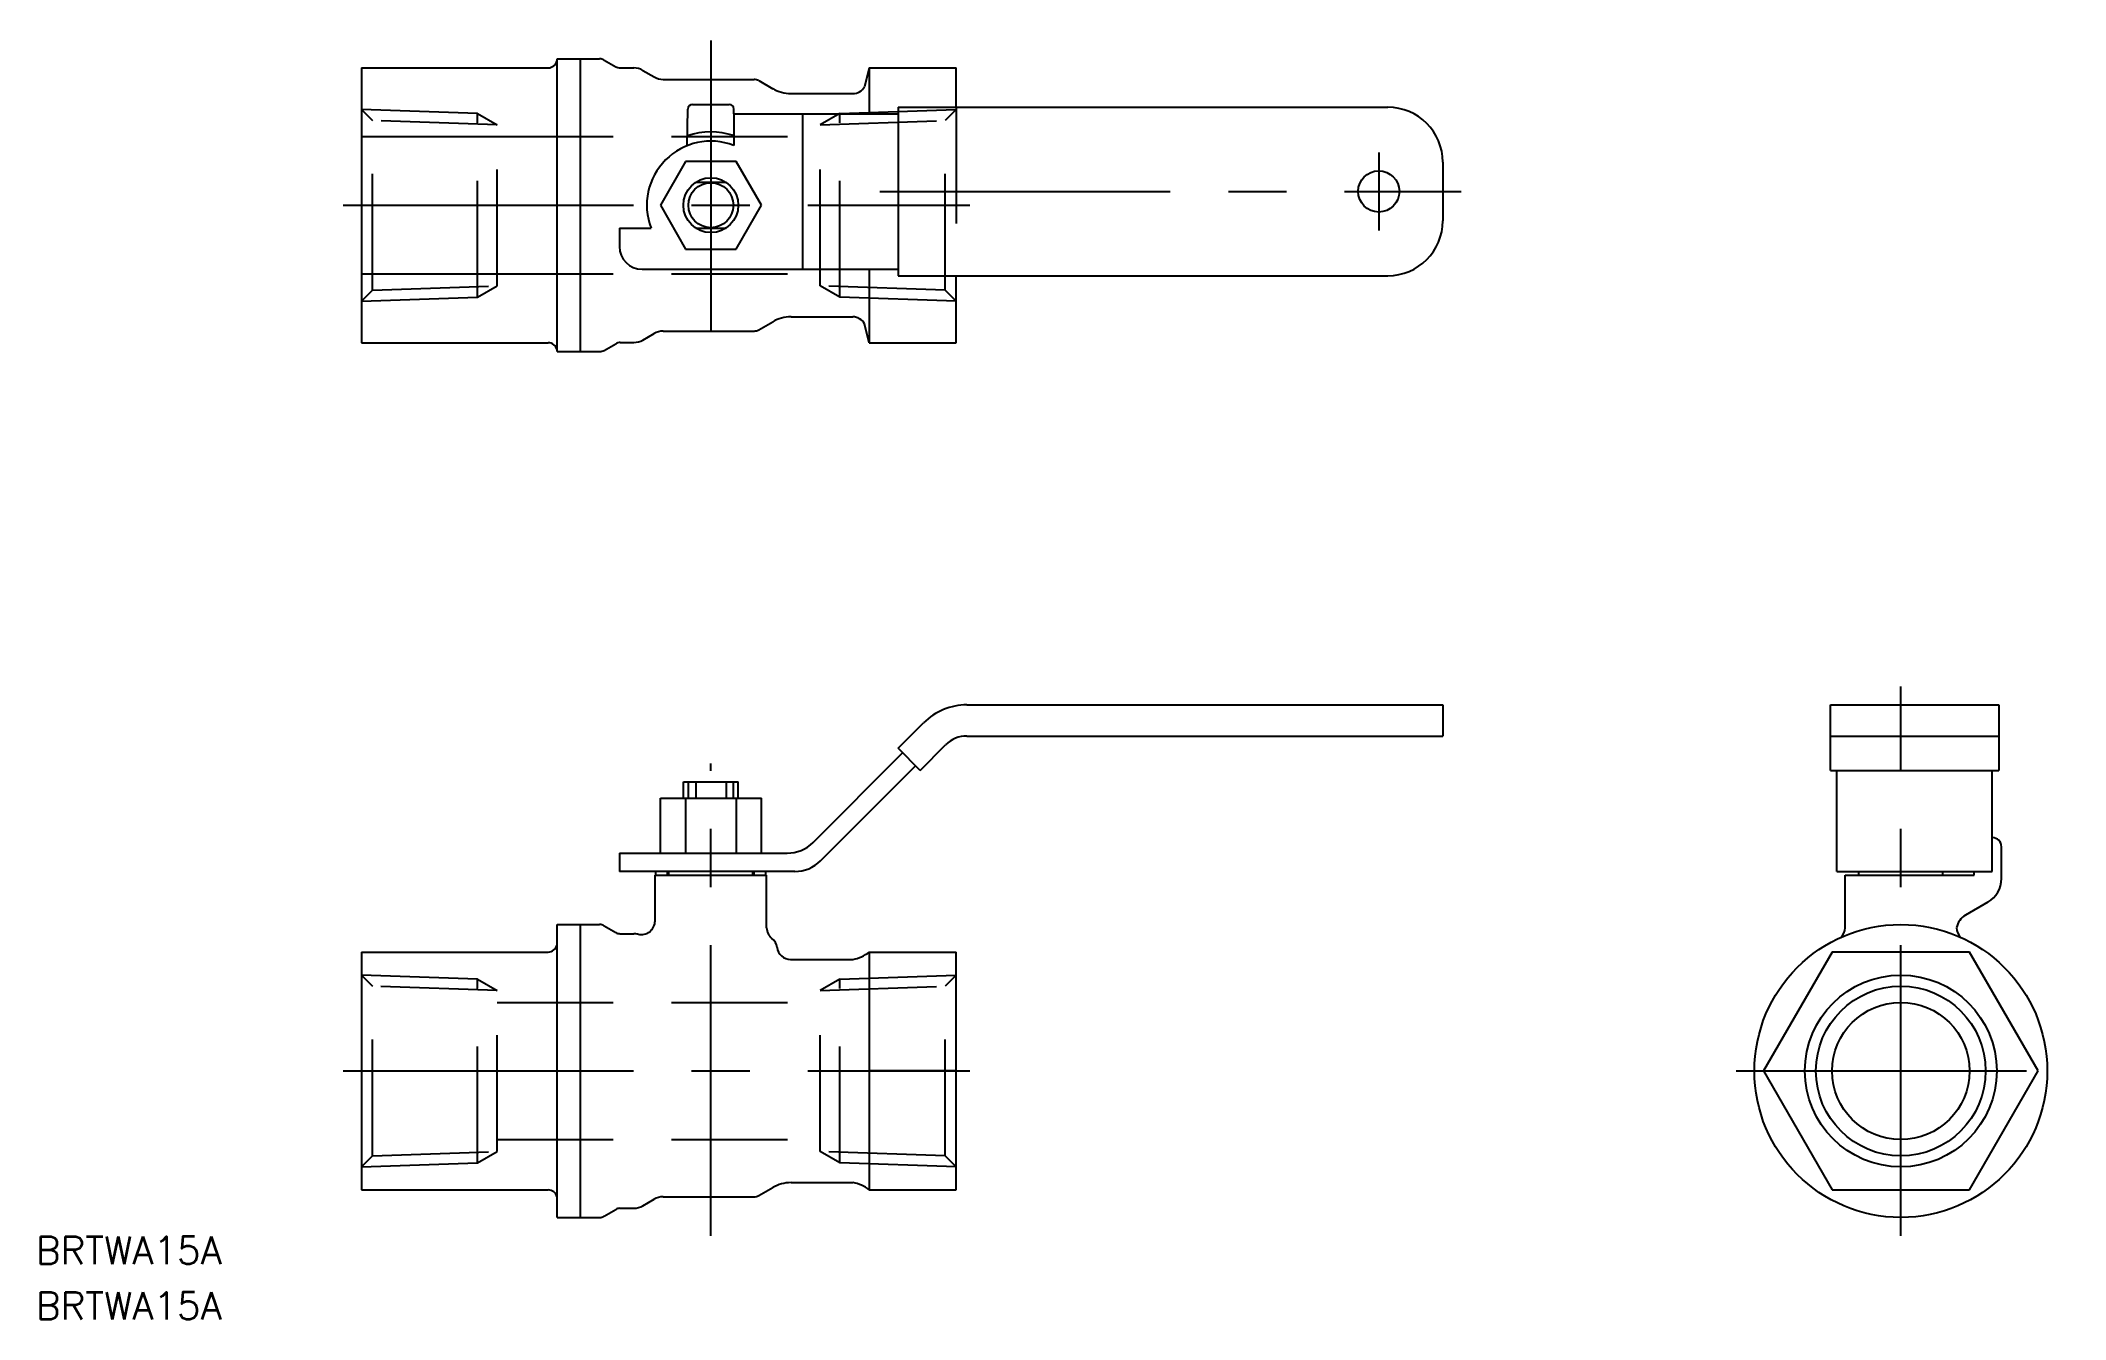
# Model space of a CAD drawing. Extents: x -203 to 18, y -27 to 113.
import ezdxf

# ---------------------------------------------------------------- set-up
doc = ezdxf.new("R2010")
doc.units = 0
doc.linetypes.add('CENTER', pattern=[50.8, 31.75, -6.35, 6.35, -6.35])
doc.linetypes.add('DASHED', pattern=[19.05, 12.7, -6.35])
doc.layers.get('0').update_dxf_attribs({"linetype": 'CONTINUOUS'})
doc.layers.add('CENTER', color=1, linetype='CENTER')
doc.styles.get("Standard").update_dxf_attribs({"font": 'txt.shx', "height": 3, "bigfont": 'bigfont.shx'})

msp = doc.modelspace()

# ---------------------------------------------------------------- linework, layer by layer
at = {"color": 7, "linetype": 'CONTINUOUS'}
for p, q in [((-168.26, 109.61), (-147.83, 109.61)), ((-168.26, 109.61), (-168.26, 79.58)), ((-146.86, 78.6), (-146.86, 110.6)), ((-146.86, 110.6), (-142.23, 110.6)), ((-144.36, 110.6), (-144.36, 78.6)), ((-141.73, 110.46), (-140.46, 109.73)), ((-139.96, 109.6), (-138.49, 109.6)), ((-137.49, 109.33), (-136.26, 108.61)), ((-112.76, 109.61), (-113.25, 107.55)), ((-112.76, 109.61), (-103.26, 109.61)), ((-112.76, 109.61), (-112.76, 104.6)), ((-103.26, 105.3), (-103.26, 109.61)), ((-135.26, 108.35), (-125.33, 108.35)), ((-124.83, 108.21), (-123.3, 107.33)), ((-121.3, 106.8), (-114.55, 106.8)), ((-132.64, 101.1), (-132.57, 105.1)), ((-132.07, 105.6), (-128.05, 105.6)), ((-127.56, 104.6), (-109.59, 104.6)), ((-127.56, 104.6), (-127.56, 101.13)), ((-127.54, 104.6), (-127.55, 105.1)), ((-120.06, 104.6), (-120.06, 87.6)), ((-109.59, 105.3), (-56.06, 105.3)), ((-109.59, 105.3), (-109.59, 86.9)), ((-168.26, 102.1), (-146.86, 102.1)), ((-132.82, 99.38), (-135.58, 94.6)), ((-127.3, 99.38), (-132.82, 99.38)), ((-124.53, 94.6), (-127.3, 99.38)), ((-50.06, 99.3), (-50.06, 92.9)), ((-131.72, 97.1), (-128.4, 97.1)), ((-135.58, 94.6), (-132.82, 89.81)), ((-127.3, 89.81), (-124.53, 94.6)), ((-140.06, 92.1), (-136.6, 92.1)), ((-140.06, 92.1), (-140.06, 90.1)), ((-131.72, 92.1), (-128.4, 92.1)), ((-132.82, 89.81), (-127.3, 89.81)), ((-168.26, 87.09), (-146.86, 87.09)), ((-137.56, 87.6), (-109.59, 87.6)), ((-112.76, 87.6), (-112.76, 79.58)), ((-109.59, 86.9), (-56.06, 86.9)), ((-103.26, 79.58), (-103.26, 86.9)), ((-121.3, 82.4), (-114.55, 82.4)), ((-137.49, 79.86), (-136.26, 80.58)), ((-135.26, 80.85), (-125.33, 80.85)), ((-124.83, 80.98), (-123.3, 81.86)), ((-112.76, 79.58), (-113.25, 81.65)), ((-168.26, 79.58), (-147.84, 79.58)), ((-146.86, 78.6), (-142.23, 78.6)), ((-141.73, 78.73), (-140.46, 79.46)), ((-139.96, 79.6), (-138.49, 79.6)), ((-112.76, 79.58), (-103.26, 79.58)), ((-102.07, 40), (-50.06, 40)), ((-50.06, 40), (-50.06, 36.6)), ((-7.7, 40), (10.7, 40)), ((-7.7, 32.85), (-7.7, 40)), ((10.7, 40), (10.7, 32.85)), ((-109.59, 35.26), (-106.81, 38.04)), ((-107.19, 32.85), (-104.41, 35.63)), ((-102.07, 36.6), (-50.06, 36.6)), ((-7.7, 36.6), (10.7, 36.6)), ((-118.89, 24.97), (-109.1, 34.76)), ((-118.06, 22.97), (-107.68, 33.35)), ((-107.19, 32.85), (-109.59, 35.26)), ((-133.06, 31.6), (-127.06, 31.6)), ((-133.06, 29.8), (-133.06, 31.6)), ((-131.72, 31.6), (-131.72, 29.8)), ((-128.4, 31.6), (-128.4, 29.8)), ((-127.06, 29.8), (-127.06, 31.6)), ((-7.7, 32.85), (10.7, 32.85)), ((-7, 21.8), (-7, 32.85)), ((10, 21.8), (10, 32.85)), ((-135.58, 23.8), (-135.58, 29.8)), ((-135.58, 29.8), (-124.53, 29.8)), ((-132.82, 29.8), (-132.82, 23.8)), ((-127.3, 29.8), (-127.3, 23.8)), ((-124.53, 23.8), (-124.53, 29.8)), ((11, 21.03), (11, 24.5)), ((-140.06, 23.8), (-121.72, 23.8)), ((-140.06, 23.8), (-140.06, 21.8)), ((-120.89, 21.8), (-140.06, 21.8)), ((-136.16, 21.4), (-123.96, 21.4)), ((-136.16, 16.4), (-136.16, 21.4)), ((-136.06, 21.4), (-136.06, 21.8)), ((-136.06, 21.4), (-136.06, 21.8)), ((-134.81, 21.4), (-134.81, 21.8)), ((-134.66, 21.4), (-134.66, 21.8)), ((-125.46, 21.4), (-125.46, 21.8)), ((-125.31, 21.4), (-125.31, 21.8)), ((-124.06, 21.4), (-124.06, 21.8)), ((-123.96, 15.66), (-123.96, 21.4)), ((-7, 21.8), (10, 21.8)), ((-6.1, 21.4), (8, 21.4)), ((-6.1, 15.66), (-6.1, 21.4)), ((-4.6, 21.4), (-4.6, 21.8)), ((4.6, 21.4), (4.6, 21.8)), ((8, 21.4), (8, 21.8)), ((9.5, 18.43), (7.07, 17.03)), ((-146.86, -16), (-146.86, 16)), ((-146.86, 16), (-142.23, 16)), ((-144.36, 16), (-144.36, -16)), ((-141.73, 15.87), (-140.46, 15.13)), ((-139.96, 15), (-138.49, 15)), ((-168.26, 13), (-168.26, -13)), ((-168.26, 13), (-147.83, 13)), ((-121.34, 12.2), (-114.55, 12.2)), ((-112.76, 13), (-112.76, -13)), ((-112.76, 13), (-103.26, 13)), ((-103.26, -13), (-103.26, 13)), ((-7.51, 13), (-15.01, 0)), ((7.51, 13), (-7.51, 13)), ((15.01, 0), (7.51, 13)), ((-168.26, 0), (-146.86, 0)), ((-103.26, 0), (-112.76, 0)), ((-15.01, 0), (-7.51, -13)), ((7.51, -13), (15.01, 0)), ((-168.26, -13), (-147.84, -13)), ((-124.83, -13.62), (-123.3, -12.74)), ((-121.3, -12.2), (-114.55, -12.2)), ((-112.76, -13), (-103.26, -13)), ((-7.51, -13), (7.51, -13)), ((-141.73, -15.87), (-140.46, -15.13)), ((-139.96, -15), (-138.49, -15)), ((-137.49, -14.73), (-136.26, -14.02)), ((-135.26, -13.75), (-125.33, -13.75)), ((-146.86, -16), (-142.23, -16))]:
    msp.add_line(p, q, dxfattribs=at)
at = {"color": 3, "linetype": 'DASHED'}
for p, q in [((-155.56, 104.63), (-168.26, 105.07)), ((-168.26, 105.07), (-167.05, 103.87)), ((-155.56, 84.56), (-155.56, 104.63)), ((-155.56, 104.63), (-153.42, 103.39)), ((-115.96, 104.63), (-118.1, 103.39)), ((-115.96, 104.63), (-103.26, 105.07)), ((-115.96, 84.56), (-115.96, 104.63)), ((-103.26, 105.07), (-104.46, 103.87)), ((-103.26, 105.3), (-103.26, 86.9)), ((-167.05, 85.32), (-167.05, 103.87)), ((-153.42, 103.39), (-167.05, 103.87)), ((-153.42, 85.8), (-153.42, 103.39)), ((-153.42, 102.1), (-118.1, 102.1)), ((-118.1, 103.39), (-104.46, 103.87)), ((-118.1, 85.8), (-118.1, 103.39)), ((-104.46, 85.32), (-104.46, 103.87)), ((-153.42, 87.1), (-118.1, 87.1)), ((-167.05, 85.32), (-168.26, 84.12)), ((-168.26, 84.12), (-155.56, 84.56)), ((-167.05, 85.32), (-153.42, 85.8)), ((-155.56, 84.56), (-153.42, 85.8)), ((-104.46, 85.32), (-118.1, 85.8)), ((-115.96, 84.56), (-118.1, 85.8)), ((-103.26, 84.12), (-115.96, 84.56)), ((-104.46, 85.32), (-103.26, 84.12)), ((-155.56, 10.03), (-168.26, 10.48)), ((-168.26, 10.48), (-167.05, 9.27)), ((-167.05, -9.27), (-167.05, 9.27)), ((-153.42, 8.8), (-167.05, 9.27)), ((-155.56, -10.03), (-155.56, 10.03)), ((-155.56, 10.03), (-153.42, 8.8)), ((-115.96, 10.03), (-118.1, 8.8)), ((-118.1, 8.8), (-104.46, 9.27)), ((-115.96, 10.03), (-103.26, 10.48)), ((-115.96, -10.03), (-115.96, 10.03)), ((-103.26, 10.48), (-104.46, 9.27)), ((-104.46, -9.27), (-104.46, 9.27)), ((-153.42, -8.8), (-153.42, 8.8)), ((-153.42, 7.5), (-118.1, 7.5)), ((-118.1, -8.8), (-118.1, 8.8)), ((-167.05, -9.27), (-153.42, -8.8)), ((-155.56, -10.03), (-153.42, -8.8)), ((-153.42, -7.5), (-118.1, -7.5)), ((-104.46, -9.27), (-118.1, -8.8)), ((-115.96, -10.03), (-118.1, -8.8)), ((-167.05, -9.27), (-168.26, -10.48)), ((-168.26, -10.48), (-155.56, -10.03)), ((-103.26, -10.48), (-115.96, -10.03)), ((-104.46, -9.27), (-103.26, -10.48))]:
    msp.add_line(p, q, dxfattribs=at)
at = {"color": 3, "linetype": 'CONTINUOUS'}
for p, q in [((-132.52, 29.8), (-132.52, 31.6)), ((-127.6, 29.8), (-127.6, 31.6))]:
    msp.add_line(p, q, dxfattribs=at)
at = {"color": 7, "linetype": 'CONTINUOUS'}
for centre, radius in [((-130.06, 94.6), 3), ((-57.06, 96.1), 2.25), ((0, 0), 16), ((0, 0), 9.27), ((0, 0), 7.5)]:
    msp.add_circle(centre, radius, dxfattribs=at)
at = {"color": 3, "linetype": 'CONTINUOUS'}
for centre, radius in [((-130.06, 94.6), 2.46), ((0, 0), 10.48)]:
    msp.add_circle(centre, radius, dxfattribs=at)
at = {"color": 7, "linetype": 'CONTINUOUS'}
for centre, radius, start, end in [((-147.84, 110.61), 1, 270, 347.7886), ((-142.23, 109.6), 1, 60, 90), ((-139.96, 110.6), 1, 240, 270), ((-138.49, 107.6), 2, 60, 90), ((-135.26, 110.35), 2, 240, 270), ((-125.33, 107.35), 1, 60, 90), ((-121.3, 110.8), 4, 240, 270), ((-114.55, 108.3), 1.5, 270, 330), ((-132.07, 105.1), 0.5, 90, 179), ((-128.05, 105.1), 0.5, 1, 90), ((-56.06, 99.3), 6, 0, 90), ((-130.06, 94.6), 8, 71.79, 108.6607), ((-130.06, 94.6), 7, 69.0752, 200.9248), ((-56.06, 92.9), 6, 270, 0), ((-137.56, 90.1), 2.5, 180, 270), ((-121.3, 78.4), 4, 90, 120), ((-114.55, 80.9), 1.5, 30, 90), ((-138.49, 81.6), 2, 270, 300), ((-135.26, 78.85), 2, 90, 120), ((-125.33, 81.85), 1, 270, 300), ((-147.84, 78.58), 1, 12.2121, 90), ((-142.23, 79.6), 1, 270, 300), ((-139.96, 78.6), 1, 90, 120), ((-102.07, 33.3), 6.7, 90, 135), ((-102.07, 33.3), 3.3, 90, 135), ((-121.72, 27.8), 4, 270, 315), ((10, 24.5), 1, 0, 90), ((-120.89, 25.8), 4, 270, 315), ((8, 21.03), 3, 300, 0), ((-142.23, 15), 1, 60, 90), ((-137.66, 16.4), 1.5, 256.1826, 0), ((-122.46, 15.66), 1.5, 180, 231.9269), ((-7.6, 15.66), 1.5, 313.1047, 0), ((8.07, 15.3), 2, 120, 169.4917), ((7.6, 15.66), 1.5, 180, 226.8953), ((-147.84, 14), 1, 270, 347.7878), ((-139.96, 16), 1, 240, 270), ((-138.49, 13), 2, 76.1826, 90), ((-138.49, 13), 2, 76.1826, 90), ((-124.31, 13.3), 1.5, 7.6623, 51.9269), ((-121.34, 13.7), 1.5, 187.6623, 270), ((-115.15, 15.95), 3.8, 279.1368, 309.0307), ((-147.84, -14), 1, 12.2122, 90), ((-121.3, -16.2), 4, 90, 120), ((-115.15, -15.95), 3.8, 50.9693, 80.8632), ((-139.96, -16), 1, 90, 120), ((-138.49, -13), 2, 270, 300), ((-135.26, -15.75), 2, 90, 120), ((-125.33, -12.75), 1, 270, 300), ((-142.23, -15), 1, 270, 300)]:
    msp.add_arc(centre, radius, start, end, dxfattribs=at)
at = {"layer": 'CENTER', "color": 1, "linetype": 'CENTER'}
for p, q in [((-130.06, 112.6), (-130.06, 76.6)), ((-57.06, 100.35), (-57.06, 91.85)), ((-111.59, 96.1), (-48.06, 96.1)), ((-170.26, 94.6), (-101.76, 94.6)), ((0, -18), (0, 42)), ((-130.06, -18), (-130.06, 33.6)), ((-170.26, 0), (-101.76, 0)), ((-18, 0), (18, 0))]:
    msp.add_line(p, q, dxfattribs=at)

# ---------------------------------------------------------------- texts
at = {"color": 7, "linetype": 'CONTINUOUS'}
for p in [(-203.84, -21.1), (-203.84, -27.15)]:
    msp.add_text('BRTWA15A', height=3, dxfattribs=at).set_placement(p)

doc.saveas('drawing.dxf')
